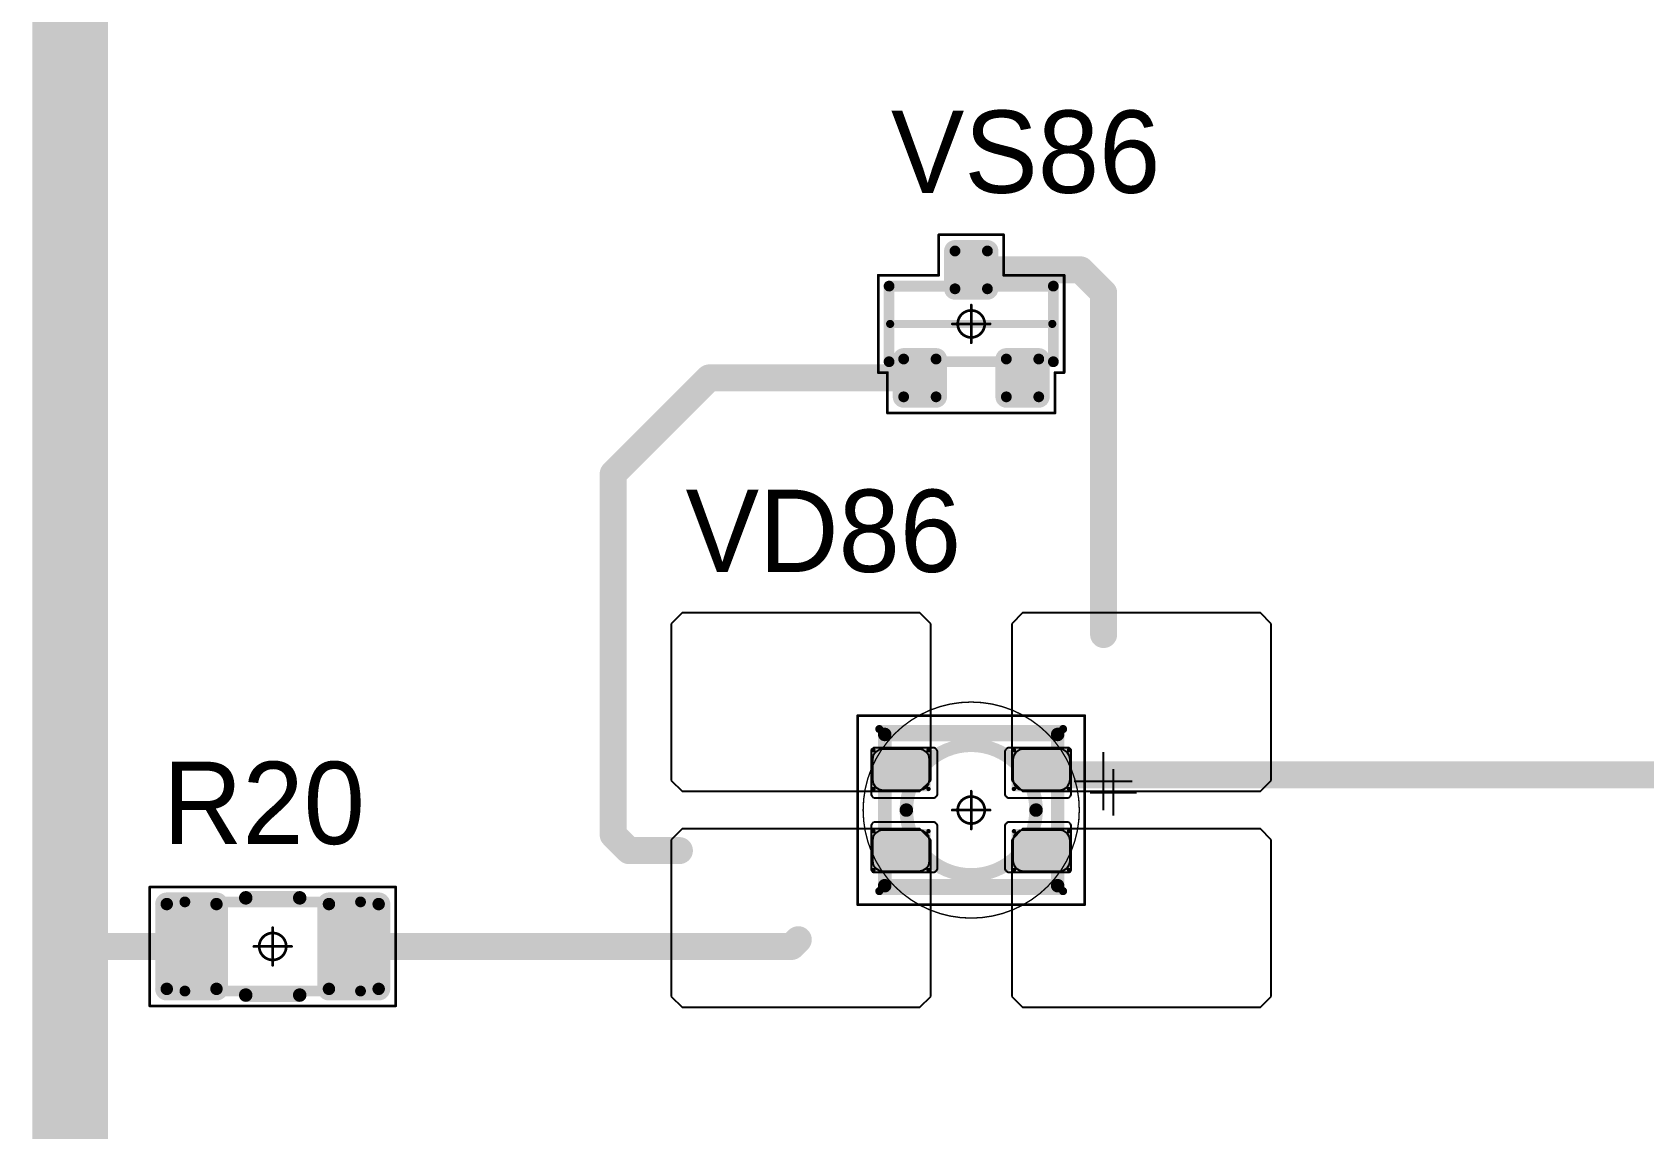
# Model space of a CAD drawing. Header units: millimetres. Extents: x 0 to 400, y 0 to 511.
# Drawn here: x 162.62 to 192.44, y 275.6 to 295.9 of the extents above; entities that cross this region are included whole.
import ezdxf

# ---------------------------------------------------------------- set-up
doc = ezdxf.new("R2010")
doc.units = ezdxf.units.MM
for name, color, linetype in [('Mechanical13', 56, 'Continuous'), ('Mechanical15', 56, 'Continuous'), ('Mechanical2', 216, 'Continuous'), ('TopLayer', 1, 'Continuous'), ('TopOverlay', 2, 'Continuous'), ('TopPaste', 8, 'Continuous'), ('TopSolder', 216, 'Continuous')]:
    doc.layers.add(name, color=color, linetype=linetype)

# ---------------------------------------------------------------- blocks, each defined once
blk = doc.blocks.new('SOT23_511')
at = {"layer": 'Mechanical13', "const_width": 0.2}
for points in [[(-0.7, 1.52), (0.7, 1.52)], [(-0.7, 1.52), (-0.7, -1.52)], [(0.7, 1.52), (0.7, -1.52)], [(-0.7, -1.52), (0.7, -1.52)]]:
    blk.add_lwpolyline(points, dxfattribs=at)
at = {"layer": 'Mechanical13', "const_width": 0.1}
for points in [[(-0.75, 1.52, 1), (-0.65, 1.52, 1)], [(-0.75, 1.52, 1), (-0.65, 1.52, 1)], [(0.65, 1.52, 1), (0.75, 1.52, 1)], [(0.65, 1.52, 1), (0.75, 1.52, 1)], [(-0.75, -1.52, 1), (-0.65, -1.52, 1)], [(-0.75, -1.52, 1), (-0.65, -1.52, 1)], [(0.65, -1.52, 1), (0.75, -1.52, 1)], [(0.65, -1.52, 1), (0.75, -1.52, 1)]]:
    blk.add_lwpolyline(points, format="xyb", close=True, dxfattribs=at)
at = {"layer": 'Mechanical15', "const_width": 0.05}
for points in [[(-1.65, 1.55), (-1.65, -1.55)], [(-1.65, 1.55), (-0.9, 1.55)], [(-0.9, 1.72), (-0.9, 1.55)], [(-0.9, 1.72), (0.9, 1.72)], [(0.9, 1.72), (0.9, 0.6)], [(0.9, 0.6), (1.65, 0.6)], [(1.65, 0.6), (1.65, -0.6)], [(0, 0.35), (0, -0.35)], [(-0.35, 0), (0.35, 0)], [(0.9, -0.6), (1.65, -0.6)], [(0.9, -0.6), (0.9, -1.72)], [(-1.65, -1.55), (-0.9, -1.55)], [(-0.9, -1.55), (-0.9, -1.72)], [(-0.9, -1.72), (0.9, -1.72)]]:
    blk.add_lwpolyline(points, dxfattribs=at)
at = {"layer": 'Mechanical15'}
for points, const_width in [([(-1.662, 1.55, 1), (-1.637, 1.55, 1)], 0.025), ([(-1.662, 1.55, 1), (-1.637, 1.55, 1)], 0.025), ([(-0.913, 1.72, 1), (-0.888, 1.72, 1)], 0.025), ([(-0.913, 1.72, 1), (-0.888, 1.72, 1)], 0.025), ([(-0.913, 1.55, 1), (-0.888, 1.55, 1)], 0.025), ([(-0.913, 1.55, 1), (-0.888, 1.55, 1)], 0.025), ([(0.888, 1.72, 1), (0.913, 1.72, 1)], 0.025), ([(0.888, 1.72, 1), (0.913, 1.72, 1)], 0.025), ([(0.888, 0.6, 1), (0.913, 0.6, 1)], 0.025), ([(0.888, 0.6, 1), (0.913, 0.6, 1)], 0.025), ([(1.637, 0.6, 1), (1.662, 0.6, 1)], 0.025), ([(1.637, 0.6, 1), (1.662, 0.6, 1)], 0.025), ([(-0.012, 0.35, 1), (0.012, 0.35, 1)], 0.025), ([(-0.362, 0, 1), (-0.337, 0, 1)], 0.025), ([(0.25, 0, 1), (-0.25, 0, 1)], 0.05), ([(-0.262, 0, 1), (-0.238, 0, 1)], 0.025), ([(0.238, 0, 1), (0.262, 0, 1)], 0.025), ([(0.337, 0, 1), (0.362, 0, 1)], 0.025), ([(-0.012, -0.35, 1), (0.012, -0.35, 1)], 0.025), ([(0.888, -0.6, 1), (0.913, -0.6, 1)], 0.025), ([(0.888, -0.6, 1), (0.913, -0.6, 1)], 0.025), ([(1.637, -0.6, 1), (1.662, -0.6, 1)], 0.025), ([(1.637, -0.6, 1), (1.662, -0.6, 1)], 0.025), ([(-1.662, -1.55, 1), (-1.637, -1.55, 1)], 0.025), ([(-1.662, -1.55, 1), (-1.637, -1.55, 1)], 0.025), ([(-0.913, -1.55, 1), (-0.888, -1.55, 1)], 0.025), ([(-0.913, -1.55, 1), (-0.888, -1.55, 1)], 0.025), ([(-0.913, -1.72, 1), (-0.888, -1.72, 1)], 0.025), ([(-0.913, -1.72, 1), (-0.888, -1.72, 1)], 0.025), ([(0.888, -1.72, 1), (0.913, -1.72, 1)], 0.025), ([(0.888, -1.72, 1), (0.913, -1.72, 1)], 0.025)]:
    blk.add_lwpolyline(points, format="xyb", close=True, dxfattribs=dict(at, const_width=const_width))
at = {"layer": 'TopLayer', "const_width": 0.1}
for points in [[(-1.4, 1.25, 1), (-1.3, 1.25, 1)], [(-0.7, 1.25, 1), (-0.6, 1.25, 1)], [(-1.4, 0.65, 1), (-1.3, 0.65, 1)], [(-0.7, 0.65, 1), (-0.6, 0.65, 1)], [(0.6, 0.3, 1), (0.7, 0.3, 1)], [(1.3, 0.3, 1), (1.4, 0.3, 1)], [(0.6, -0.3, 1), (0.7, -0.3, 1)], [(1.3, -0.3, 1), (1.4, -0.3, 1)], [(-1.4, -0.65, 1), (-1.3, -0.65, 1)], [(-0.7, -0.65, 1), (-0.6, -0.65, 1)], [(-1.4, -1.25, 1), (-1.3, -1.25, 1)], [(-0.7, -1.25, 1), (-0.6, -1.25, 1)]]:
    blk.add_lwpolyline(points, format="xyb", close=True, dxfattribs=at)
at = {"layer": 'TopLayer'}
for points in [[(-1.45, 1.25), (-1.45, 0.65), (-0.55, 1.25), (-0.55, 0.65)], [(-1.35, 1.35), (-1.35, 0.55), (-0.65, 1.35), (-0.65, 0.55)], [(0.55, 0.3), (0.55, -0.3), (1.45, 0.3), (1.45, -0.3)], [(0.65, 0.4), (0.65, -0.4), (1.35, 0.4), (1.35, -0.4)], [(-1.35, -0.55), (-1.35, -1.35), (-0.65, -0.55), (-0.65, -1.35)], [(-1.45, -0.65), (-1.45, -1.25), (-0.55, -0.65), (-0.55, -1.25)]]:
    blk.add_solid(points, dxfattribs=at)
at = {"layer": 'TopOverlay', "const_width": 0.15}
blk.add_lwpolyline([(0, 1.5), (0, -1.5)], dxfattribs=at)
at = {"layer": 'TopOverlay', "const_width": 0.075}
for points in [[(-0.038, 1.5, 1), (0.038, 1.5, 1)], [(-0.038, -1.5, 1), (0.038, -1.5, 1)]]:
    blk.add_lwpolyline(points, format="xyb", close=True, dxfattribs=at)
at = {"layer": 'TopPaste', "const_width": 0.075}
for points in [[(-1.387, 1.25, 1), (-1.313, 1.25, 1)], [(-0.687, 1.25, 1), (-0.613, 1.25, 1)], [(-1.387, 0.65, 1), (-1.313, 0.65, 1)], [(-0.687, 0.65, 1), (-0.613, 0.65, 1)], [(0.613, 0.3, 1), (0.687, 0.3, 1)], [(1.313, 0.3, 1), (1.387, 0.3, 1)], [(0.613, -0.3, 1), (0.687, -0.3, 1)], [(1.313, -0.3, 1), (1.387, -0.3, 1)], [(-1.387, -0.65, 1), (-1.313, -0.65, 1)], [(-0.687, -0.65, 1), (-0.613, -0.65, 1)], [(-1.387, -1.25, 1), (-1.313, -1.25, 1)], [(-0.687, -1.25, 1), (-0.613, -1.25, 1)]]:
    blk.add_lwpolyline(points, format="xyb", close=True, dxfattribs=at)
at = {"layer": 'TopPaste'}
for points in [[(-1.425, 1.25), (-1.425, 0.65), (-0.575, 1.25), (-0.575, 0.65)], [(-1.35, 1.325), (-1.35, 0.575), (-0.65, 1.325), (-0.65, 0.575)], [(0.575, 0.3), (0.575, -0.3), (1.425, 0.3), (1.425, -0.3)], [(0.65, 0.375), (0.65, -0.375), (1.35, 0.375), (1.35, -0.375)], [(-1.35, -0.575), (-1.35, -1.325), (-0.65, -0.575), (-0.65, -1.325)], [(-1.425, -0.65), (-1.425, -1.25), (-0.575, -0.65), (-0.575, -1.25)]]:
    blk.add_solid(points, dxfattribs=at)
at = {"layer": 'TopSolder', "const_width": 0.202}
for points in [[(-1.451, 1.25, 1), (-1.249, 1.25, 1)], [(-0.751, 1.25, 1), (-0.549, 1.25, 1)], [(-1.451, 0.65, 1), (-1.249, 0.65, 1)], [(-0.751, 0.65, 1), (-0.549, 0.65, 1)], [(0.549, 0.3, 1), (0.751, 0.3, 1)], [(1.249, 0.3, 1), (1.451, 0.3, 1)], [(0.549, -0.3, 1), (0.751, -0.3, 1)], [(1.249, -0.3, 1), (1.451, -0.3, 1)], [(-1.451, -0.65, 1), (-1.249, -0.65, 1)], [(-0.751, -0.65, 1), (-0.549, -0.65, 1)], [(-1.451, -1.25, 1), (-1.249, -1.25, 1)], [(-0.751, -1.25, 1), (-0.549, -1.25, 1)]]:
    blk.add_lwpolyline(points, format="xyb", close=True, dxfattribs=at)
at = {"layer": 'TopSolder'}
for points in [[(-1.552, 1.25), (-1.552, 0.65), (-0.448, 1.25), (-0.448, 0.65)], [(-1.35, 1.452), (-1.35, 0.448), (-0.65, 1.452), (-0.65, 0.448)], [(0.448, 0.3), (0.448, -0.3), (1.552, 0.3), (1.552, -0.3)], [(0.65, 0.502), (0.65, -0.502), (1.35, 0.502), (1.35, -0.502)], [(-1.35, -0.448), (-1.35, -1.452), (-0.65, -0.448), (-0.65, -1.452)], [(-1.552, -0.65), (-1.552, -1.25), (-0.448, -0.65), (-0.448, -1.25)]]:
    blk.add_solid(points, dxfattribs=at)
blk = doc.blocks.new('E65F_715')
at = {"layer": 'Mechanical13'}
for p, q in [((2.441, 1.071), (2.441, 0)), ((1.905, 0.536), (2.976, 0.536))]:
    blk.add_line(p, q, dxfattribs=at)
at = {"layer": 'Mechanical13', "const_width": 0.25}
for points in [[(-1.6, -1.4), (-1.6, 1.4)], [(-1.6, 1.4), (1.6, 1.4)], [(1.6, -1.4), (1.6, 1.4)], [(-1.6, -1.4), (1.6, -1.4)]]:
    blk.add_lwpolyline(points, dxfattribs=at)
at = {"layer": 'Mechanical13'}
for points, const_width in [([(-1.663, 1.4, 1), (-1.538, 1.4, 1)], 0.125), ([(-1.663, 1.4, 1), (-1.538, 1.4, 1)], 0.125), ([(1.537, 1.4, 1), (1.662, 1.4, 1)], 0.125), ([(1.537, 1.4, 1), (1.662, 1.4, 1)], 0.125), ([(1.2, 0, 1), (-1.2, 0, 1)], 0.25), ([(-1.263, 0, 1), (-1.138, 0, 1)], 0.125), ([(1.137, 0, 1), (1.262, 0, 1)], 0.125), ([(-1.663, -1.4, 1), (-1.538, -1.4, 1)], 0.125), ([(-1.663, -1.4, 1), (-1.538, -1.4, 1)], 0.125), ([(1.537, -1.4, 1), (1.662, -1.4, 1)], 0.125), ([(1.537, -1.4, 1), (1.662, -1.4, 1)], 0.125)]:
    blk.add_lwpolyline(points, format="xyb", close=True, dxfattribs=dict(at, const_width=const_width))
at = {"layer": 'Mechanical15', "const_width": 0.05}
for points in [[(-2.1, 1.75), (2.1, 1.75)], [(-2.1, -1.75), (-2.1, 1.75)], [(2.1, -1.75), (2.1, 1.75)], [(0, -0.35), (0, 0.35)], [(0, -0.35), (0, 0.35)], [(-0.35, 0), (0.35, 0)], [(-0.35, 0), (0.35, 0)], [(-2.1, -1.75), (2.1, -1.75)]]:
    blk.add_lwpolyline(points, dxfattribs=at)
at = {"layer": 'Mechanical15'}
for points, const_width in [([(-2.113, 1.75, 1), (-2.088, 1.75, 1)], 0.025), ([(-2.113, 1.75, 1), (-2.088, 1.75, 1)], 0.025), ([(2.087, 1.75, 1), (2.112, 1.75, 1)], 0.025), ([(2.087, 1.75, 1), (2.112, 1.75, 1)], 0.025), ([(-0.013, 0.35, 1), (0.012, 0.35, 1)], 0.025), ([(-0.013, 0.35, 1), (0.012, 0.35, 1)], 0.025), ([(-0.363, 0, 1), (-0.338, 0, 1)], 0.025), ([(-0.363, 0, 1), (-0.338, 0, 1)], 0.025), ([(0.25, 0, 1), (-0.25, 0, 1)], 0.05), ([(0.25, 0, 1), (-0.25, 0, 1)], 0.05), ([(-0.263, 0, 1), (-0.238, 0, 1)], 0.025), ([(-0.263, 0, 1), (-0.238, 0, 1)], 0.025), ([(0.237, 0, 1), (0.262, 0, 1)], 0.025), ([(0.237, 0, 1), (0.262, 0, 1)], 0.025), ([(0.337, 0, 1), (0.362, 0, 1)], 0.025), ([(0.337, 0, 1), (0.362, 0, 1)], 0.025), ([(-0.013, -0.35, 1), (0.012, -0.35, 1)], 0.025), ([(-0.013, -0.35, 1), (0.012, -0.35, 1)], 0.025), ([(-2.113, -1.75, 1), (-2.088, -1.75, 1)], 0.025), ([(-2.113, -1.75, 1), (-2.088, -1.75, 1)], 0.025), ([(2.087, -1.75, 1), (2.112, -1.75, 1)], 0.025), ([(2.087, -1.75, 1), (2.112, -1.75, 1)], 0.025)]:
    blk.add_lwpolyline(points, format="xyb", close=True, dxfattribs=dict(at, const_width=const_width))
at = {"layer": 'TopLayer'}
for p, q in [((-5.35, 3.65), (-5.55, 3.45)), ((-0.95, 3.65), (-5.35, 3.65)), ((-5.35, 3.65), (-5.35, 3.65)), ((-0.75, 3.45), (-0.95, 3.65)), ((0.95, 3.65), (0.75, 3.45)), ((5.35, 3.65), (0.95, 3.65)), ((0.95, 3.65), (0.95, 3.65)), ((5.55, 3.45), (5.35, 3.65)), ((-5.55, 3.45), (-5.55, 3.45)), ((-5.55, 3.45), (-5.55, 0.55)), ((-0.75, 0.55), (-0.75, 3.45)), ((0.75, 3.45), (0.75, 3.45)), ((0.75, 3.45), (0.75, 0.55)), ((5.55, 0.55), (5.55, 3.45)), ((-5.55, 0.55), (-5.35, 0.35)), ((-5.35, 0.35), (-0.95, 0.35)), ((-0.95, 0.35), (-0.75, 0.55)), ((0.75, 0.55), (0.95, 0.35)), ((0.95, 0.35), (5.35, 0.35)), ((5.35, 0.35), (5.55, 0.55)), ((-5.35, -0.35), (-5.55, -0.55)), ((-5.55, -0.55), (-5.55, -0.55)), ((-5.55, -0.55), (-5.55, -3.45)), ((-0.95, -0.35), (-5.35, -0.35)), ((-5.35, -0.35), (-5.35, -0.35)), ((-0.75, -0.55), (-0.95, -0.35)), ((-0.75, -3.45), (-0.75, -0.55)), ((0.95, -0.35), (0.75, -0.55)), ((0.75, -0.55), (0.75, -0.55)), ((0.75, -0.55), (0.75, -3.45)), ((5.35, -0.35), (0.95, -0.35)), ((0.95, -0.35), (0.95, -0.35)), ((5.55, -0.55), (5.35, -0.35)), ((5.55, -3.45), (5.55, -0.55)), ((-5.55, -3.45), (-5.35, -3.65)), ((-0.95, -3.65), (-0.75, -3.45)), ((0.75, -3.45), (0.95, -3.65)), ((5.35, -3.65), (5.55, -3.45)), ((-5.35, -3.65), (-0.95, -3.65)), ((0.95, -3.65), (5.35, -3.65))]:
    blk.add_line(p, q, dxfattribs=at)
at = {"layer": 'TopLayer', "const_width": 0.04}
for points in [[(-1.83, 1.11, 1), (-1.79, 1.11, 1)], [(-0.81, 1.11, 1), (-0.77, 1.11, 1)], [(0.77, 1.11, 1), (0.81, 1.11, 1)], [(1.79, 1.11, 1), (1.83, 1.11, 1)], [(-1.83, 0.39, 1), (-1.79, 0.39, 1)], [(-0.81, 0.39, 1), (-0.77, 0.39, 1)], [(0.77, 0.39, 1), (0.81, 0.39, 1)], [(1.79, 0.39, 1), (1.83, 0.39, 1)], [(-1.83, -0.39, 1), (-1.79, -0.39, 1)], [(-0.81, -0.39, 1), (-0.77, -0.39, 1)], [(0.77, -0.39, 1), (0.81, -0.39, 1)], [(1.79, -0.39, 1), (1.83, -0.39, 1)], [(-1.83, -1.11, 1), (-1.79, -1.11, 1)], [(-0.81, -1.11, 1), (-0.77, -1.11, 1)], [(0.77, -1.11, 1), (0.81, -1.11, 1)], [(1.79, -1.11, 1), (1.83, -1.11, 1)]]:
    blk.add_lwpolyline(points, format="xyb", close=True, dxfattribs=at)
at = {"layer": 'TopLayer'}
for points in [[(-1.85, 1.11), (-1.85, 0.39), (-0.75, 1.11), (-0.75, 0.39)], [(-1.81, 1.15), (-1.81, 0.35), (-0.79, 1.15), (-0.79, 0.35)], [(0.75, 1.11), (0.75, 0.39), (1.85, 1.11), (1.85, 0.39)], [(0.79, 1.15), (0.79, 0.35), (1.81, 1.15), (1.81, 0.35)], [(-1.85, -0.39), (-1.85, -1.11), (-0.75, -0.39), (-0.75, -1.11)], [(-1.81, -0.35), (-1.81, -1.15), (-0.79, -0.35), (-0.79, -1.15)], [(0.75, -0.39), (0.75, -1.11), (1.85, -0.39), (1.85, -1.11)], [(0.79, -0.35), (0.79, -1.15), (1.81, -0.35), (1.81, -1.15)]]:
    blk.add_solid(points, dxfattribs=at)
at = {"layer": 'TopOverlay'}
for p, q in [((2.628, 0.757), (2.628, -0.1)), ((2.2, 0.328), (3.057, 0.328))]:
    blk.add_line(p, q, dxfattribs=at)
at = {"layer": 'TopOverlay', "const_width": 0.15}
for points in [[(-1.7, 1.5), (1.7, 1.5)], [(-1.7, -1.5), (1.7, -1.5)]]:
    blk.add_lwpolyline(points, dxfattribs=at)
at = {"layer": 'TopOverlay', "const_width": 0.075}
for points in [[(-1.738, 1.5, 1), (-1.663, 1.5, 1)], [(1.662, 1.5, 1), (1.737, 1.5, 1)], [(-1.738, -1.5, 1), (-1.663, -1.5, 1)], [(1.662, -1.5, 1), (1.737, -1.5, 1)]]:
    blk.add_lwpolyline(points, format="xyb", close=True, dxfattribs=at)
at = {"layer": 'TopPaste'}
for p, q in [((-1.814, 1.011), (-1.829, 0.938)), ((-1.829, 0.938), (-1.829, 0.563)), ((-1.773, 1.073), (-1.814, 1.011)), ((-1.711, 1.114), (-1.773, 1.073)), ((-1.638, 1.129), (-1.711, 1.114)), ((-0.963, 1.129), (-1.638, 1.129)), ((-0.889, 1.114), (-0.963, 1.129)), ((-0.827, 1.073), (-0.889, 1.114)), ((-0.786, 1.011), (-0.827, 1.073)), ((-0.771, 0.938), (-0.786, 1.011)), ((-0.771, 0.563), (-0.771, 0.938)), ((0.786, 1.011), (0.771, 0.938)), ((0.771, 0.938), (0.771, 0.563)), ((0.827, 1.073), (0.786, 1.011)), ((0.889, 1.114), (0.827, 1.073)), ((0.962, 1.129), (0.889, 1.114)), ((1.637, 1.129), (0.962, 1.129)), ((1.711, 1.114), (1.637, 1.129)), ((1.773, 1.073), (1.711, 1.114)), ((1.814, 1.011), (1.773, 1.073)), ((1.829, 0.938), (1.814, 1.011)), ((1.829, 0.563), (1.829, 0.938)), ((-1.829, 0.563), (-1.814, 0.489)), ((-1.814, 0.489), (-1.773, 0.427)), ((-1.773, 0.427), (-1.711, 0.386)), ((-1.711, 0.386), (-1.638, 0.371)), ((-1.638, 0.371), (-0.963, 0.371)), ((-0.963, 0.371), (-0.889, 0.386)), ((-0.889, 0.386), (-0.827, 0.427)), ((-0.827, 0.427), (-0.786, 0.489)), ((-0.786, 0.489), (-0.771, 0.563)), ((0.771, 0.563), (0.786, 0.489)), ((0.786, 0.489), (0.827, 0.427)), ((0.827, 0.427), (0.889, 0.386)), ((0.889, 0.386), (0.962, 0.371)), ((0.962, 0.371), (1.637, 0.371)), ((1.637, 0.371), (1.711, 0.386)), ((1.711, 0.386), (1.773, 0.427)), ((1.773, 0.427), (1.814, 0.489)), ((1.814, 0.489), (1.829, 0.563)), ((-1.814, -0.489), (-1.829, -0.563)), ((-1.829, -0.563), (-1.829, -0.938)), ((-1.773, -0.427), (-1.814, -0.489)), ((-1.711, -0.386), (-1.773, -0.427)), ((-1.638, -0.371), (-1.711, -0.386)), ((-0.963, -0.371), (-1.638, -0.371)), ((-0.889, -0.386), (-0.963, -0.371)), ((-0.827, -0.427), (-0.889, -0.386)), ((-0.786, -0.489), (-0.827, -0.427)), ((-0.771, -0.563), (-0.786, -0.489)), ((-0.771, -0.938), (-0.771, -0.563)), ((0.786, -0.489), (0.771, -0.563)), ((0.771, -0.563), (0.771, -0.938)), ((0.827, -0.427), (0.786, -0.489)), ((0.889, -0.386), (0.827, -0.427)), ((0.962, -0.371), (0.889, -0.386)), ((1.637, -0.371), (0.962, -0.371)), ((1.711, -0.386), (1.637, -0.371)), ((1.773, -0.427), (1.711, -0.386)), ((1.814, -0.489), (1.773, -0.427)), ((1.829, -0.563), (1.814, -0.489)), ((1.829, -0.938), (1.829, -0.563)), ((-1.829, -0.938), (-1.814, -1.011)), ((-1.814, -1.011), (-1.773, -1.073)), ((-1.773, -1.073), (-1.711, -1.114)), ((-1.711, -1.114), (-1.638, -1.129)), ((-1.638, -1.129), (-0.963, -1.129)), ((-0.963, -1.129), (-0.889, -1.114)), ((-0.889, -1.114), (-0.827, -1.073)), ((-0.827, -1.073), (-0.786, -1.011)), ((-0.786, -1.011), (-0.771, -0.938)), ((0.771, -0.938), (0.786, -1.011)), ((0.786, -1.011), (0.827, -1.073)), ((0.827, -1.073), (0.889, -1.114)), ((0.889, -1.114), (0.962, -1.129)), ((0.962, -1.129), (1.637, -1.129)), ((1.637, -1.129), (1.711, -1.114)), ((1.711, -1.114), (1.773, -1.073)), ((1.773, -1.073), (1.814, -1.011)), ((1.814, -1.011), (1.829, -0.938))]:
    blk.add_line(p, q, dxfattribs=at)
at = {"layer": 'TopSolder'}
for p, q in [((-1.842, 1.129), (-1.85, 1.111)), ((-1.85, 1.111), (-1.85, 1.101)), ((-1.85, 1.101), (-1.85, 1.101)), ((-1.85, 1.101), (-1.85, 0.301)), ((-1.828, 1.143), (-1.842, 1.129)), ((-1.81, 1.151), (-1.828, 1.143)), ((-1.8, 1.151), (-1.81, 1.151)), ((-0.7, 1.151), (-1.8, 1.151)), ((-0.685, 1.151), (-0.7, 1.151)), ((-0.7, 1.151), (-0.7, 1.151)), ((-0.658, 1.139), (-0.685, 1.151)), ((-0.636, 1.118), (-0.658, 1.139)), ((-0.625, 1.09), (-0.636, 1.118)), ((-0.625, 1.076), (-0.625, 1.09)), ((-0.625, 0.301), (-0.625, 1.076)), ((0.636, 1.118), (0.625, 1.09)), ((0.625, 1.09), (0.625, 1.076)), ((0.625, 1.076), (0.625, 1.076)), ((0.625, 1.076), (0.625, 0.301)), ((0.657, 1.139), (0.636, 1.118)), ((0.685, 1.151), (0.657, 1.139)), ((0.7, 1.151), (0.685, 1.151)), ((1.8, 1.151), (0.7, 1.151)), ((1.81, 1.151), (1.8, 1.151)), ((1.8, 1.151), (1.8, 1.151)), ((1.828, 1.143), (1.81, 1.151)), ((1.842, 1.129), (1.828, 1.143)), ((1.85, 1.111), (1.842, 1.129)), ((1.85, 1.101), (1.85, 1.111)), ((1.85, 0.301), (1.85, 1.101)), ((-1.85, 0.301), (-1.85, 0.286)), ((-0.625, 0.286), (-0.625, 0.301)), ((-0.625, 0.301), (-0.625, 0.301)), ((0.625, 0.301), (0.625, 0.286)), ((1.85, 0.286), (1.85, 0.301)), ((1.85, 0.301), (1.85, 0.301)), ((-1.85, 0.286), (-1.839, 0.258)), ((-1.839, 0.258), (-1.818, 0.237)), ((-1.818, 0.237), (-1.79, 0.226)), ((-1.79, 0.226), (-1.775, 0.226)), ((-1.775, 0.226), (-1.775, 0.226)), ((-1.775, 0.226), (-0.7, 0.226)), ((-0.7, 0.226), (-0.685, 0.226)), ((-0.685, 0.226), (-0.658, 0.237)), ((-0.658, 0.237), (-0.636, 0.258)), ((-0.636, 0.258), (-0.625, 0.286)), ((0.625, 0.286), (0.636, 0.258)), ((0.636, 0.258), (0.657, 0.237)), ((0.657, 0.237), (0.685, 0.226)), ((0.685, 0.226), (0.7, 0.226)), ((0.7, 0.226), (0.7, 0.226)), ((0.7, 0.226), (1.775, 0.226)), ((1.775, 0.226), (1.79, 0.226)), ((1.79, 0.226), (1.817, 0.237)), ((1.817, 0.237), (1.839, 0.258)), ((1.839, 0.258), (1.85, 0.286)), ((-1.839, -0.257), (-1.85, -0.285)), ((-1.85, -0.285), (-1.85, -0.299)), ((-1.818, -0.236), (-1.839, -0.257)), ((-1.79, -0.224), (-1.818, -0.236)), ((-1.775, -0.224), (-1.79, -0.224)), ((-0.7, -0.224), (-1.775, -0.224)), ((-0.685, -0.224), (-0.7, -0.224)), ((-0.7, -0.224), (-0.7, -0.224)), ((-0.658, -0.236), (-0.685, -0.224)), ((-0.636, -0.257), (-0.658, -0.236)), ((-0.625, -0.285), (-0.636, -0.257)), ((-0.625, -0.299), (-0.625, -0.285)), ((0.636, -0.257), (0.625, -0.285)), ((0.625, -0.285), (0.625, -0.299)), ((0.657, -0.236), (0.636, -0.257)), ((0.685, -0.224), (0.657, -0.236)), ((0.7, -0.224), (0.685, -0.224)), ((1.775, -0.224), (0.7, -0.224)), ((1.79, -0.224), (1.775, -0.224)), ((1.775, -0.224), (1.775, -0.224)), ((1.817, -0.236), (1.79, -0.224)), ((1.839, -0.257), (1.817, -0.236)), ((1.85, -0.285), (1.839, -0.257)), ((1.85, -0.299), (1.85, -0.285)), ((-1.85, -0.299), (-1.85, -0.299)), ((-1.85, -0.299), (-1.85, -1.099)), ((-0.625, -1.074), (-0.625, -0.299)), ((0.625, -0.299), (0.625, -0.299)), ((0.625, -0.299), (0.625, -1.074)), ((1.85, -1.099), (1.85, -0.299)), ((-1.85, -1.099), (-1.85, -1.109)), ((-1.85, -1.109), (-1.842, -1.128)), ((-1.842, -1.128), (-1.828, -1.142)), ((-1.828, -1.142), (-1.81, -1.149)), ((-1.81, -1.149), (-1.8, -1.149)), ((-1.8, -1.149), (-0.7, -1.149)), ((-1.8, -1.149), (-1.8, -1.149)), ((-0.7, -1.149), (-0.685, -1.149)), ((-0.685, -1.149), (-0.658, -1.138)), ((-0.658, -1.138), (-0.636, -1.117)), ((-0.636, -1.117), (-0.625, -1.089)), ((-0.625, -1.089), (-0.625, -1.074)), ((-0.625, -1.074), (-0.625, -1.074)), ((0.625, -1.074), (0.625, -1.089)), ((0.625, -1.089), (0.636, -1.117)), ((0.636, -1.117), (0.657, -1.138)), ((0.657, -1.138), (0.685, -1.149)), ((0.685, -1.149), (0.7, -1.149)), ((0.7, -1.149), (1.8, -1.149)), ((0.7, -1.149), (0.7, -1.149)), ((1.8, -1.149), (1.81, -1.149)), ((1.81, -1.149), (1.828, -1.142)), ((1.828, -1.142), (1.842, -1.128)), ((1.842, -1.128), (1.85, -1.109)), ((1.85, -1.109), (1.85, -1.099)), ((1.85, -1.099), (1.85, -1.099))]:
    blk.add_line(p, q, dxfattribs=at)
blk = doc.blocks.new('RC1206S_826')
at = {"layer": 'Mechanical13', "const_width": 0.2}
for points in [[(-1.625, 0.825), (-1.625, -0.825)], [(1.625, 0.825), (-1.625, 0.825)], [(1.625, 0.825), (1.625, -0.825)], [(1.625, -0.825), (-1.625, -0.825)]]:
    blk.add_lwpolyline(points, dxfattribs=at)
at = {"layer": 'Mechanical13', "const_width": 0.1}
for points in [[(-1.675, 0.825, 1), (-1.575, 0.825, 1)], [(-1.675, 0.825, 1), (-1.575, 0.825, 1)], [(1.575, 0.825, 1), (1.675, 0.825, 1)], [(1.575, 0.825, 1), (1.675, 0.825, 1)], [(-1.675, -0.825, 1), (-1.575, -0.825, 1)], [(-1.675, -0.825, 1), (-1.575, -0.825, 1)], [(1.575, -0.825, 1), (1.675, -0.825, 1)], [(1.575, -0.825, 1), (1.675, -0.825, 1)]]:
    blk.add_lwpolyline(points, format="xyb", close=True, dxfattribs=at)
at = {"layer": 'Mechanical15', "const_width": 0.05}
for points in [[(-2.275, 1.1), (-2.275, -1.1)], [(2.275, 1.1), (-2.275, 1.1)], [(2.275, 1.1), (2.275, -1.1)], [(0, 0.35), (0, -0.35)], [(0.35, 0), (-0.35, 0)], [(2.275, -1.1), (-2.275, -1.1)]]:
    blk.add_lwpolyline(points, dxfattribs=at)
at = {"layer": 'Mechanical15'}
for points, const_width in [([(-2.287, 1.1, 1), (-2.262, 1.1, 1)], 0.025), ([(-2.287, 1.1, 1), (-2.262, 1.1, 1)], 0.025), ([(2.262, 1.1, 1), (2.287, 1.1, 1)], 0.025), ([(2.262, 1.1, 1), (2.287, 1.1, 1)], 0.025), ([(-0.012, 0.35, 1), (0.012, 0.35, 1)], 0.025), ([(-0.362, 0, 1), (-0.337, 0, 1)], 0.025), ([(0.25, 0, 1), (-0.25, 0, 1)], 0.05), ([(-0.262, 0, 1), (-0.238, 0, 1)], 0.025), ([(0.238, 0, 1), (0.262, 0, 1)], 0.025), ([(0.337, 0, 1), (0.362, 0, 1)], 0.025), ([(-0.012, -0.35, 1), (0.012, -0.35, 1)], 0.025), ([(-2.287, -1.1, 1), (-2.262, -1.1, 1)], 0.025), ([(-2.287, -1.1, 1), (-2.262, -1.1, 1)], 0.025), ([(2.262, -1.1, 1), (2.287, -1.1, 1)], 0.025), ([(2.262, -1.1, 1), (2.287, -1.1, 1)], 0.025)]:
    blk.add_lwpolyline(points, format="xyb", close=True, dxfattribs=dict(at, const_width=const_width))
at = {"layer": 'TopLayer', "const_width": 0.115}
for points in [[(-2.018, 0.785, 1), (-1.903, 0.785, 1)], [(-1.098, 0.785, 1), (-0.983, 0.785, 1)], [(0.983, 0.785, 1), (1.098, 0.785, 1)], [(1.903, 0.785, 1), (2.018, 0.785, 1)], [(-2.018, -0.785, 1), (-1.903, -0.785, 1)], [(-1.098, -0.785, 1), (-0.983, -0.785, 1)], [(0.983, -0.785, 1), (1.098, -0.785, 1)], [(1.903, -0.785, 1), (2.018, -0.785, 1)]]:
    blk.add_lwpolyline(points, format="xyb", close=True, dxfattribs=at)
at = {"layer": 'TopLayer'}
for points in [[(-1.96, -0.9), (-1.04, -0.9), (-1.96, 0.9), (-1.04, 0.9)], [(1.04, -0.9), (1.96, -0.9), (1.04, 0.9), (1.96, 0.9)], [(-2.075, -0.785), (-0.925, -0.785), (-2.075, 0.785), (-0.925, 0.785)], [(0.925, -0.785), (2.075, -0.785), (0.925, 0.785), (2.075, 0.785)]]:
    blk.add_solid(points, dxfattribs=at)
at = {"layer": 'TopOverlay', "const_width": 0.25}
for points in [[(0.5, 0.9), (-0.5, 0.9)], [(0.5, -0.9), (-0.5, -0.9)]]:
    blk.add_lwpolyline(points, dxfattribs=at)
at = {"layer": 'TopOverlay', "const_width": 0.125}
for points in [[(-0.562, 0.9, 1), (-0.437, 0.9, 1)], [(0.437, 0.9, 1), (0.562, 0.9, 1)], [(-0.562, -0.9, 1), (-0.437, -0.9, 1)], [(0.437, -0.9, 1), (0.562, -0.9, 1)]]:
    blk.add_lwpolyline(points, format="xyb", close=True, dxfattribs=at)
at = {"layer": 'TopPaste', "const_width": 0.09}
for points in [[(-2.005, 0.785, 1), (-1.915, 0.785, 1)], [(-1.085, 0.785, 1), (-0.995, 0.785, 1)], [(0.995, 0.785, 1), (1.085, 0.785, 1)], [(1.915, 0.785, 1), (2.005, 0.785, 1)], [(-2.005, -0.785, 1), (-1.915, -0.785, 1)], [(-1.085, -0.785, 1), (-0.995, -0.785, 1)], [(0.995, -0.785, 1), (1.085, -0.785, 1)], [(1.915, -0.785, 1), (2.005, -0.785, 1)]]:
    blk.add_lwpolyline(points, format="xyb", close=True, dxfattribs=at)
at = {"layer": 'TopPaste'}
for points in [[(-2.05, -0.785), (-0.95, -0.785), (-2.05, 0.785), (-0.95, 0.785)], [(-1.96, -0.875), (-1.04, -0.875), (-1.96, 0.875), (-1.04, 0.875)], [(0.95, -0.785), (2.05, -0.785), (0.95, 0.785), (2.05, 0.785)], [(1.04, -0.875), (1.96, -0.875), (1.04, 0.875), (1.96, 0.875)]]:
    blk.add_solid(points, dxfattribs=at)
at = {"layer": 'TopSolder', "const_width": 0.215}
for points in [[(-2.068, 0.785, 1), (-1.853, 0.785, 1)], [(-1.148, 0.785, 1), (-0.933, 0.785, 1)], [(0.933, 0.785, 1), (1.148, 0.785, 1)], [(1.853, 0.785, 1), (2.068, 0.785, 1)], [(-2.068, -0.785, 1), (-1.853, -0.785, 1)], [(-1.148, -0.785, 1), (-0.933, -0.785, 1)], [(0.933, -0.785, 1), (1.148, -0.785, 1)], [(1.853, -0.785, 1), (2.068, -0.785, 1)]]:
    blk.add_lwpolyline(points, format="xyb", close=True, dxfattribs=at)
at = {"layer": 'TopSolder'}
for points in [[(-1.96, -1), (-1.04, -1), (-1.96, 1), (-1.04, 1)], [(1.04, -1), (1.96, -1), (1.04, 1), (1.96, 1)], [(-2.175, -0.785), (-0.825, -0.785), (-2.175, 0.785), (-0.825, 0.785)], [(0.825, -0.785), (2.175, -0.785), (0.825, 0.785), (2.175, 0.785)]]:
    blk.add_solid(points, dxfattribs=at)

msp = doc.modelspace()

# ---------------------------------------------------------------- linework, layer by layer
at = {"layer": 'Mechanical2'}
for points, const_width in [([(182, 281.5, 1), (178, 281.5, 1)], 0.0254), ([(180, 283.5, 1), (180, 283.5, 1)], 0.0005), ([(177.994, 281.5, 1), (178.006, 281.5, 1)], 0.0127), ([(181.994, 281.5, 1), (182.006, 281.5, 1)], 0.0127), ([(178, 281.5, 1), (178, 281.5, 1)], 0.0005), ([(182, 281.5, 1), (182, 281.5, 1)], 0.0005), ([(180, 279.5, 1), (180, 279.5, 1)], 0.0005)]:
    msp.add_lwpolyline(points, format="xyb", close=True, dxfattribs=dict(at, const_width=const_width))
at = {"layer": 'Mechanical2', "const_width": 0.001}
for points in [[(180, 279.5), (180, 283.5)], [(178, 281.5), (182, 281.5)]]:
    msp.add_lwpolyline(points, dxfattribs=at)
at = {"layer": 'TopLayer'}
for points, const_width in [([(163.325, 278.95), (163.325, 298.925)], 1.4), ([(180, 291.5), (182.025, 291.5)], 0.5), ([(182.025, 291.5), (182.45, 291.075)], 0.5), ([(182.45, 284.75), (182.45, 291.075)], 0.5), ([(173.375, 287.725), (175.15, 289.5)], 0.5), ([(175.15, 289.5), (179.05, 289.5)], 0.5), ([(173.375, 281.043), (173.375, 287.725)], 0.5), ([(181.4, 282.15), (193.375, 282.15)], 0.5), ([(173.375, 281.043), (173.668, 280.75)], 0.5), ([(173.668, 280.75), (174.6, 280.75)], 0.5), ([(163.325, 259.05), (163.325, 278.95)], 1.4), ([(163.325, 278.95), (163.35, 278.975)], 0.5), ([(163.35, 278.975), (165.575, 278.975)], 0.5), ([(168.575, 278.975), (176.675, 278.975)], 0.5), ([(176.675, 278.975), (176.8, 279.1)], 0.5)]:
    msp.add_lwpolyline(points, dxfattribs=dict(at, const_width=const_width))
for points, const_width in [([(179.875, 291.5, 1), (180.125, 291.5, 1)], 0.25), ([(181.9, 291.5, 1), (182.15, 291.5, 1)], 0.25), ([(181.9, 291.5, 1), (182.15, 291.5, 1)], 0.25), ([(182.325, 291.075, 1), (182.575, 291.075, 1)], 0.25), ([(182.325, 291.075, 1), (182.575, 291.075, 1)], 0.25), ([(175.025, 289.5, 1), (175.275, 289.5, 1)], 0.25), ([(175.025, 289.5, 1), (175.275, 289.5, 1)], 0.25), ([(178.925, 289.5, 1), (179.175, 289.5, 1)], 0.25), ([(173.25, 287.725, 1), (173.5, 287.725, 1)], 0.25), ([(173.25, 287.725, 1), (173.5, 287.725, 1)], 0.25), ([(182.325, 284.75, 1), (182.575, 284.75, 1)], 0.25), ([(181.275, 282.15, 1), (181.525, 282.15, 1)], 0.25), ([(173.25, 281.043, 1), (173.5, 281.043, 1)], 0.25), ([(173.25, 281.043, 1), (173.5, 281.043, 1)], 0.25), ([(173.543, 280.75, 1), (173.793, 280.75, 1)], 0.25), ([(173.543, 280.75, 1), (173.793, 280.75, 1)], 0.25), ([(174.475, 280.75, 1), (174.725, 280.75, 1)], 0.25), ([(162.975, 278.95, 1), (163.675, 278.95, 1)], 0.7), ([(162.975, 278.95, 1), (163.675, 278.95, 1)], 0.7), ([(163.2, 278.95, 1), (163.45, 278.95, 1)], 0.25), ([(163.225, 278.975, 1), (163.475, 278.975, 1)], 0.25), ([(163.225, 278.975, 1), (163.475, 278.975, 1)], 0.25), ([(165.45, 278.975, 1), (165.7, 278.975, 1)], 0.25), ([(168.45, 278.975, 1), (168.7, 278.975, 1)], 0.25), ([(176.55, 278.975, 1), (176.8, 278.975, 1)], 0.25), ([(176.55, 278.975, 1), (176.8, 278.975, 1)], 0.25), ([(176.675, 279.1, 1), (176.925, 279.1, 1)], 0.25)]:
    msp.add_lwpolyline(points, format="xyb", close=True, dxfattribs=dict(at, const_width=const_width))

# ---------------------------------------------------------------- block references
for name, p, rotation in [('SOT23_511', (180, 290.5), 90), ('E65F_715', (180, 281.5), 360), ('RC1206S_826', (167.075, 278.975), 180)]:
    msp.add_blockref(name, p, dxfattribs=dict(rotation=rotation))

# ---------------------------------------------------------------- texts
at = {"layer": 'TopOverlay'}
for s, p in [('VS86', (178.514, 292.926)), ('VD86', (174.715, 285.908)), ('R20', (165.042, 280.871))]:
    msp.add_text(s, height=1.524, dxfattribs=at).set_placement(p)

doc.saveas('drawing.dxf')
